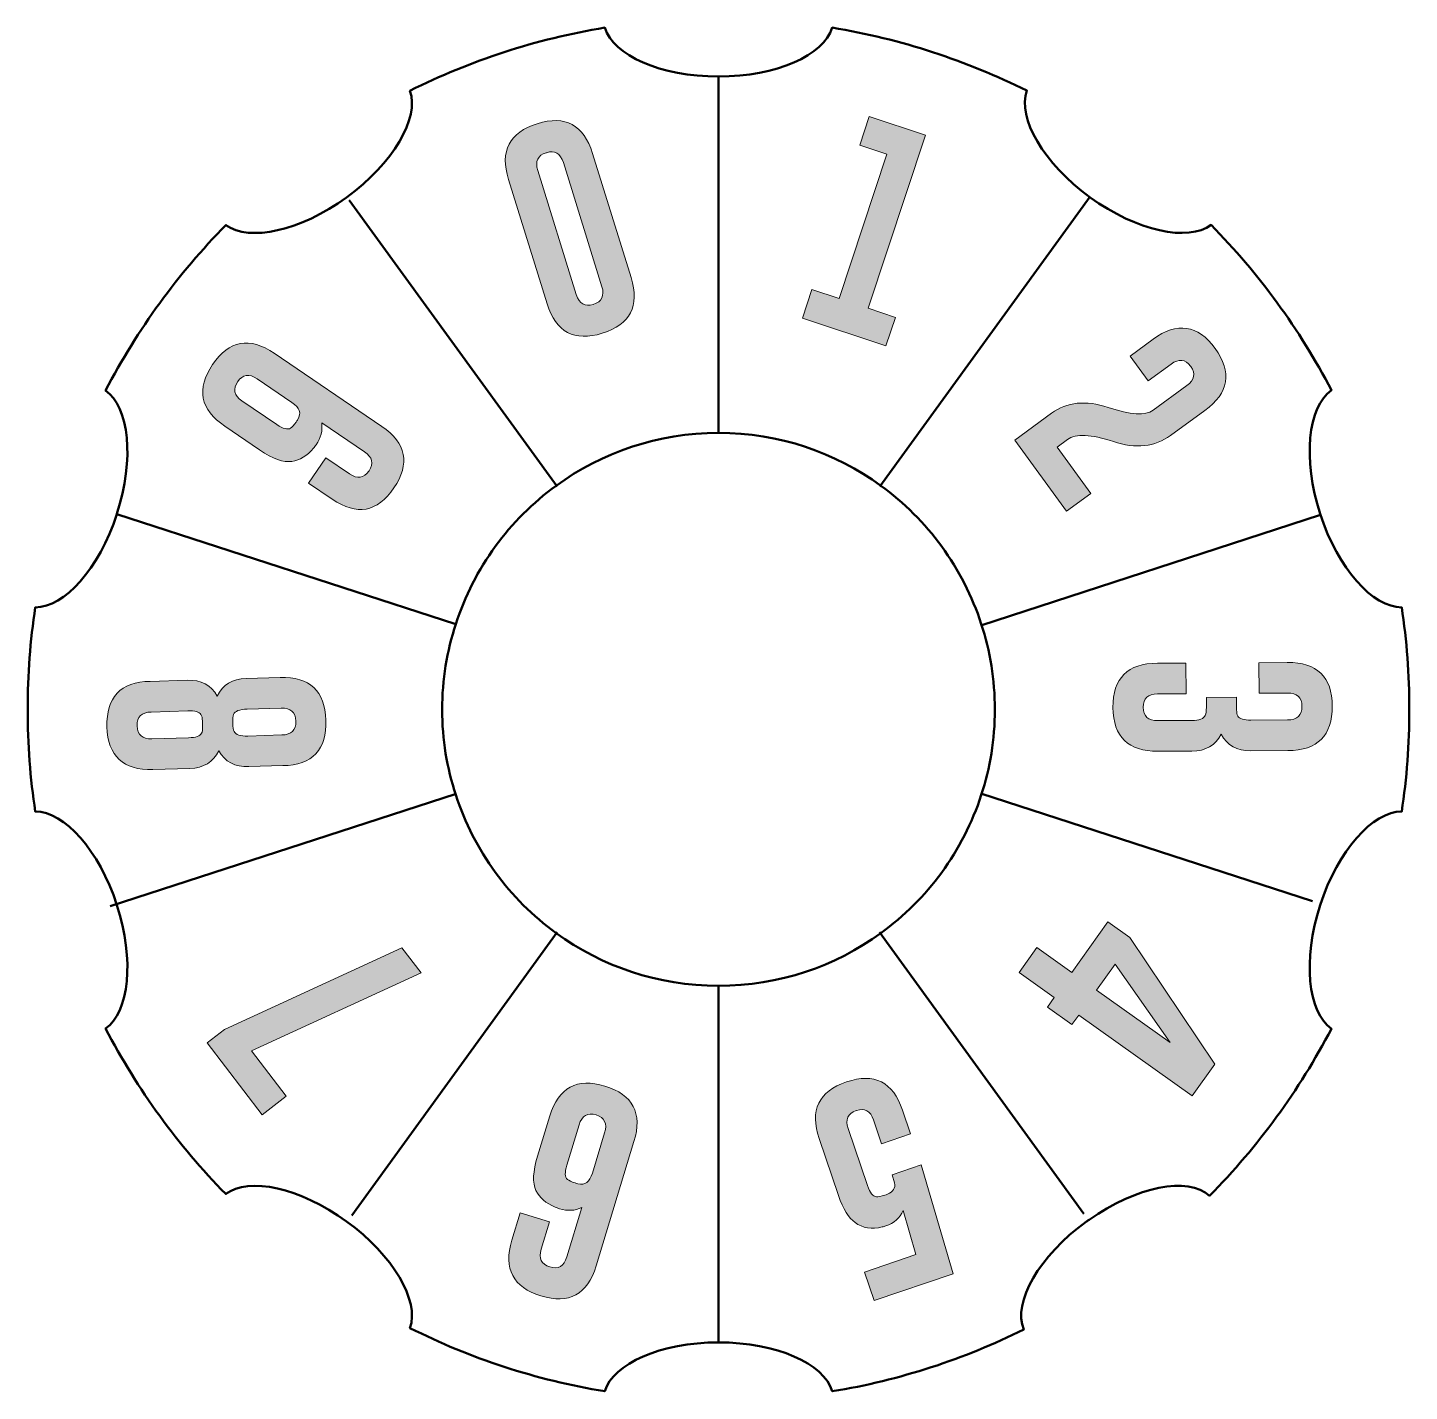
# Model space of a CAD drawing. Header units: inches. Extents: x 4 to 104, y -103 to -4.
import ezdxf

# ---------------------------------------------------------------- set-up
doc = ezdxf.new("R2010")
doc.units = ezdxf.units.IN
doc.header["$MEASUREMENT"] = 0
doc.layers.add('Layer 1', color=7, linetype='Continuous')

# ---------------------------------------------------------------- blocks, each defined once
blk = doc.blocks.new('block 3')
at = {"layer": 'Layer 1', "true_color": 0x231f20}
h = blk.add_hatch(color=250, dxfattribs=at)
h.dxf.hatch_style = 2
edge = h.paths.add_edge_path()
edge.add_spline(control_points=[(47.21, -22.25), (47.84, -24.31), (47.15, -25.65), (45.12, -26.28), (43.09, -26.91), (41.76, -26.2), (41.12, -24.14), (41.12, -24.14), (38.33, -15.16), (38.33, -15.16), (37.69, -13.1), (38.39, -11.75), (40.41, -11.12), (42.44, -10.49), (43.78, -11.21), (44.42, -13.27), (44.42, -13.27), (47.21, -22.25), (47.21, -22.25)], knot_values=[0, 0, 0, 0, 1, 1, 1, 2, 2, 2, 3, 3, 3, 4, 4, 4, 5, 5, 5, 6, 6, 6, 6], degree=3, periodic=1)
edge = h.paths.add_edge_path()
edge.add_spline(control_points=[(42.3, -13.93), (42.09, -13.26), (41.68, -13.02), (41.07, -13.22), (41.07, -13.22), (41.06, -13.22), (41.06, -13.22), (40.45, -13.41), (40.24, -13.84), (40.45, -14.5), (40.45, -14.5), (43.24, -23.48), (43.24, -23.48), (43.45, -24.15), (43.86, -24.38), (44.47, -24.19), (45.09, -24), (45.29, -23.57), (45.09, -22.91), (45.09, -22.91), (42.3, -13.93), (42.3, -13.93)], knot_values=[0, 0, 0, 0, 1, 1, 1, 2, 2, 2, 3, 3, 3, 4, 4, 4, 5, 5, 5, 6, 6, 6, 7, 7, 7, 7], degree=3, periodic=1)
h = blk.add_hatch(color=250, dxfattribs=at)
h.dxf.hatch_style = 2
h.paths.add_polyline_path([(68.52, -11.95), (64.37, -24.47), (66.34, -25.13), (65.65, -27.2), (59.6, -25.19), (60.29, -23.12), (62.26, -23.77), (65.72, -13.33), (63.75, -12.67), (64.44, -10.6)])
h = blk.add_hatch(color=250, dxfattribs=at)
h.dxf.hatch_style = 2
edge = h.paths.add_edge_path()
edge.add_spline(control_points=[(77.63, -32.07), (78.75, -31.25), (80.12, -31.11), (81.73, -31.64), (83.34, -32.18), (84.43, -32.25), (84.99, -31.85), (84.99, -31.85), (87.43, -30.07), (87.43, -30.07), (87.99, -29.66), (88.08, -29.2), (87.71, -28.69), (87.71, -28.69), (87.7, -28.67), (87.7, -28.67), (87.32, -28.15), (86.85, -28.1), (86.29, -28.51), (86.29, -28.51), (84.62, -29.72), (84.62, -29.72), (84.62, -29.72), (83.32, -27.93), (83.32, -27.93), (83.32, -27.93), (84.98, -26.71), (84.98, -26.71), (86.73, -25.44), (88.22, -25.67), (89.47, -27.38), (90.72, -29.1), (90.48, -30.6), (88.73, -31.87), (88.73, -31.87), (86.25, -33.67), (86.25, -33.67), (85.11, -34.51), (83.73, -34.65), (82.11, -34.12), (80.5, -33.58), (79.39, -33.53), (78.79, -33.97), (78.79, -33.97), (78.04, -34.52), (78.04, -34.52), (78.04, -34.52), (80.48, -37.87), (80.48, -37.87), (80.48, -37.87), (78.72, -39.16), (78.72, -39.16), (78.72, -39.16), (74.97, -34.01), (74.97, -34.01), (74.97, -34.01), (77.63, -32.07), (77.63, -32.07)], knot_values=[0, 0, 0, 0, 1, 1, 1, 2, 2, 2, 3, 3, 3, 4, 4, 4, 5, 5, 5, 6, 6, 6, 7, 7, 7, 8, 8, 8, 9, 9, 9, 10, 10, 10, 11, 11, 11, 12, 12, 12, 13, 13, 13, 14, 14, 14, 15, 15, 15, 16, 16, 16, 17, 17, 17, 18, 18, 18, 19, 19, 19, 19], degree=3, periodic=1)
h = blk.add_hatch(color=250, dxfattribs=at)
h.dxf.hatch_style = 2
edge = h.paths.add_edge_path()
edge.add_spline(control_points=[(24.81, -32.75), (24.89, -33.31), (24.75, -33.84), (24.41, -34.35), (24.35, -34.43), (24.29, -34.51), (24.22, -34.6), (23.76, -35.15), (23.23, -35.46), (22.65, -35.55), (22.05, -35.64), (21.27, -35.37), (20.32, -34.72), (20.32, -34.72), (17.8, -33), (17.8, -33), (16.02, -31.79), (15.72, -30.31), (16.91, -28.54), (18.11, -26.79), (19.59, -26.52), (21.38, -27.73), (21.38, -27.73), (29.16, -33.02), (29.16, -33.02), (30.94, -34.23), (31.23, -35.72), (30.03, -37.47), (28.84, -39.23), (27.36, -39.5), (25.58, -38.29), (25.58, -38.29), (23.86, -37.13), (23.86, -37.13), (23.86, -37.13), (25.11, -35.29), (25.11, -35.29), (25.11, -35.29), (26.82, -36.46), (26.82, -36.46), (27.39, -36.84), (27.86, -36.77), (28.23, -36.25), (28.23, -36.25), (28.24, -36.23), (28.24, -36.23), (28.59, -35.7), (28.48, -35.25), (27.91, -34.86), (27.91, -34.86), (24.81, -32.75), (24.81, -32.75)], knot_values=[0, 0, 0, 0, 1, 1, 1, 2, 2, 2, 3, 3, 3, 4, 4, 4, 5, 5, 5, 6, 6, 6, 7, 7, 7, 8, 8, 8, 9, 9, 9, 10, 10, 10, 11, 11, 11, 12, 12, 12, 13, 13, 13, 14, 14, 14, 15, 15, 15, 16, 16, 16, 17, 17, 17, 17], degree=3, periodic=1)
edge = h.paths.add_edge_path()
edge.add_spline(control_points=[(21.57, -32.89), (22.02, -33.19), (22.35, -33.28), (22.56, -33.14), (22.67, -33.07), (22.81, -32.93), (22.96, -32.7), (23, -32.64), (23.04, -32.58), (23.08, -32.52), (23.36, -32.07), (23.22, -31.67), (22.66, -31.29), (22.66, -31.29), (20.13, -29.57), (20.13, -29.57), (19.56, -29.18), (19.09, -29.25), (18.73, -29.78), (18.36, -30.31), (18.47, -30.78), (19.04, -31.17), (19.04, -31.17), (21.57, -32.89), (21.57, -32.89)], knot_values=[0, 0, 0, 0, 1, 1, 1, 2, 2, 2, 3, 3, 3, 4, 4, 4, 5, 5, 5, 6, 6, 6, 7, 7, 7, 8, 8, 8, 8], degree=3, periodic=1)
h = blk.add_hatch(color=250, dxfattribs=at)
h.dxf.hatch_style = 2
edge = h.paths.add_edge_path()
edge.add_spline(control_points=[(94.72, -54.25), (95.41, -54.25), (95.76, -53.92), (95.76, -53.28), (95.76, -53.28), (95.76, -53.26), (95.76, -53.26), (95.76, -52.62), (95.41, -52.31), (94.71, -52.31), (94.71, -52.31), (92.65, -52.32), (92.65, -52.32), (92.65, -52.32), (92.64, -50.11), (92.64, -50.11), (92.64, -50.11), (94.7, -50.1), (94.7, -50.1), (96.85, -50.08), (97.94, -51.14), (97.95, -53.26), (97.96, -55.39), (96.89, -56.46), (94.74, -56.47), (94.74, -56.47), (92.06, -56.48), (92.06, -56.48), (91.06, -56.49), (90.34, -56.09), (89.92, -55.28), (89.5, -56.09), (88.79, -56.5), (87.78, -56.51), (87.78, -56.51), (85.33, -56.52), (85.33, -56.52), (83.18, -56.53), (82.1, -55.48), (82.08, -53.35), (82.07, -51.23), (83.14, -50.16), (85.3, -50.15), (85.3, -50.15), (87.36, -50.14), (87.36, -50.14), (87.36, -50.14), (87.37, -52.36), (87.37, -52.36), (87.37, -52.36), (85.31, -52.37), (85.31, -52.37), (84.61, -52.37), (84.27, -52.69), (84.27, -53.33), (84.27, -53.33), (84.27, -53.34), (84.27, -53.34), (84.28, -53.99), (84.63, -54.31), (85.32, -54.3), (85.32, -54.3), (87.77, -54.29), (87.77, -54.29), (88.33, -54.29), (88.66, -54.17), (88.76, -53.93), (88.82, -53.8), (88.84, -53.61), (88.84, -53.35), (88.84, -53.35), (88.84, -52.62), (88.84, -52.62), (88.84, -52.62), (91.02, -52.61), (91.02, -52.61), (91.02, -52.61), (91.03, -53.51), (91.03, -53.51), (91.03, -53.72), (91.06, -53.88), (91.12, -53.98), (91.24, -54.17), (91.55, -54.27), (92.07, -54.26), (92.07, -54.26), (94.72, -54.25), (94.72, -54.25)], knot_values=[0, 0, 0, 0, 1, 1, 1, 2, 2, 2, 3, 3, 3, 4, 4, 4, 5, 5, 5, 6, 6, 6, 7, 7, 7, 8, 8, 8, 9, 9, 9, 10, 10, 10, 11, 11, 11, 12, 12, 12, 13, 13, 13, 14, 14, 14, 15, 15, 15, 16, 16, 16, 17, 17, 17, 18, 18, 18, 19, 19, 19, 20, 20, 20, 21, 21, 21, 22, 22, 22, 23, 23, 23, 24, 24, 24, 25, 25, 25, 26, 26, 26, 27, 27, 27, 28, 28, 28, 29, 29, 29, 29], degree=3, periodic=1)
h = blk.add_hatch(color=250, dxfattribs=at)
h.dxf.hatch_style = 2
edge = h.paths.add_edge_path()
edge.add_spline(control_points=[(9.27, -54.74), (9.2, -52.62), (10.25, -51.52), (12.4, -51.46), (12.4, -51.46), (15.07, -51.38), (15.07, -51.38), (16.08, -51.35), (16.81, -51.73), (17.25, -52.53), (17.64, -51.71), (18.34, -51.28), (19.35, -51.26), (19.35, -51.26), (21.8, -51.18), (21.8, -51.18), (23.95, -51.12), (25.06, -52.15), (25.12, -54.28), (25.19, -56.4), (24.14, -57.5), (21.99, -57.56), (21.99, -57.56), (19.54, -57.63), (19.54, -57.63), (18.53, -57.66), (17.8, -57.28), (17.36, -56.48), (16.97, -57.3), (16.27, -57.73), (15.26, -57.76), (15.26, -57.76), (12.59, -57.84), (12.59, -57.84), (10.44, -57.9), (9.33, -56.87), (9.27, -54.74)], knot_values=[0, 0, 0, 0, 1, 1, 1, 2, 2, 2, 3, 3, 3, 4, 4, 4, 5, 5, 5, 6, 6, 6, 7, 7, 7, 8, 8, 8, 9, 9, 9, 10, 10, 10, 11, 11, 11, 12, 12, 12, 12], degree=3, periodic=1)
edge = h.paths.add_edge_path()
edge.add_spline(control_points=[(16.18, -54.33), (16.17, -54.12), (16.14, -53.96), (16.07, -53.86), (15.95, -53.67), (15.64, -53.58), (15.12, -53.6), (15.12, -53.6), (12.47, -53.68), (12.47, -53.68), (11.78, -53.7), (11.44, -54.03), (11.45, -54.67), (11.45, -54.67), (11.45, -54.69), (11.45, -54.69), (11.48, -55.33), (11.83, -55.64), (12.52, -55.62), (12.52, -55.62), (15.18, -55.54), (15.18, -55.54), (15.7, -55.53), (16.01, -55.42), (16.11, -55.22), (16.17, -55.12), (16.2, -54.96), (16.19, -54.75), (16.19, -54.75), (16.18, -54.33), (16.18, -54.33)], knot_values=[0, 0, 0, 0, 1, 1, 1, 2, 2, 2, 3, 3, 3, 4, 4, 4, 5, 5, 5, 6, 6, 6, 7, 7, 7, 8, 8, 8, 9, 9, 9, 10, 10, 10, 10], degree=3, periodic=1)
edge = h.paths.add_edge_path()
edge.add_spline(control_points=[(22.94, -54.33), (22.91, -53.69), (22.56, -53.38), (21.87, -53.4), (21.87, -53.4), (19.42, -53.47), (19.42, -53.47), (18.86, -53.49), (18.53, -53.62), (18.43, -53.85), (18.38, -53.98), (18.36, -54.17), (18.37, -54.44), (18.37, -54.44), (18.37, -54.51), (18.37, -54.51), (18.38, -54.78), (18.41, -54.97), (18.47, -55.09), (18.58, -55.32), (18.91, -55.43), (19.47, -55.42), (19.47, -55.42), (21.92, -55.34), (21.92, -55.34), (22.61, -55.32), (22.95, -54.99), (22.94, -54.35), (22.94, -54.35), (22.94, -54.33), (22.94, -54.33)], knot_values=[0, 0, 0, 0, 1, 1, 1, 2, 2, 2, 3, 3, 3, 4, 4, 4, 5, 5, 5, 6, 6, 6, 7, 7, 7, 8, 8, 8, 9, 9, 9, 10, 10, 10, 10], degree=3, periodic=1)
h = blk.add_hatch(color=250, dxfattribs=at)
h.dxf.hatch_style = 2
h.paths.add_polyline_path([(87.82, -81.45), (79.6, -75.6), (79.11, -76.29), (77.33, -75.02), (77.82, -74.33), (75.3, -72.52), (76.58, -70.72), (79.11, -72.52), (81.72, -68.86), (83.31, -69.99), (89.46, -79.15)])
h.paths.add_polyline_path([(82.23, -71.91), (80.89, -73.79), (86.21, -77.59)])
h = blk.add_hatch(color=250, dxfattribs=at)
h.dxf.hatch_style = 2
h.paths.add_polyline_path([(22.24, -81.48), (20.5, -82.81), (16.52, -77.6), (17.77, -76.64), (30.62, -70.73), (32, -72.54), (19.72, -78.19)])
h = blk.add_hatch(color=250, dxfattribs=at)
h.dxf.hatch_style = 2
edge = h.paths.add_edge_path()
edge.add_spline(control_points=[(64.32, -87.94), (64.5, -88.46), (64.71, -88.73), (64.96, -88.75), (65.09, -88.76), (65.29, -88.72), (65.56, -88.63), (65.62, -88.61), (65.69, -88.59), (65.75, -88.56), (66.17, -88.39), (66.35, -88.12), (66.27, -87.75), (66.27, -87.75), (66.09, -87.15), (66.09, -87.15), (66.09, -87.15), (68.19, -86.44), (68.19, -86.44), (68.19, -86.44), (70.52, -94.31), (70.52, -94.31), (70.52, -94.31), (64.8, -96.26), (64.8, -96.26), (64.8, -96.26), (64.1, -94.19), (64.1, -94.19), (64.1, -94.19), (67.8, -92.93), (67.8, -92.93), (67.8, -92.93), (66.89, -89.75), (66.89, -89.75), (66.67, -90.28), (66.25, -90.65), (65.64, -90.86), (65.56, -90.88), (65.47, -90.91), (65.38, -90.93), (64.62, -91.11), (63.97, -91.01), (63.41, -90.61), (62.95, -90.29), (62.55, -89.64), (62.22, -88.66), (62.22, -88.66), (60.82, -84.53), (60.82, -84.53), (60.12, -82.49), (60.78, -81.13), (62.8, -80.44), (64.81, -79.76), (66.16, -80.44), (66.85, -82.48), (66.85, -82.48), (67.43, -84.2), (67.43, -84.2), (67.43, -84.2), (65.33, -84.91), (65.33, -84.91), (65.33, -84.91), (64.75, -83.19), (64.75, -83.19), (64.53, -82.53), (64.11, -82.3), (63.51, -82.51), (63.51, -82.51), (63.49, -82.51), (63.49, -82.51), (62.89, -82.73), (62.69, -83.16), (62.92, -83.81), (62.92, -83.81), (64.32, -87.94), (64.32, -87.94)], knot_values=[0, 0, 0, 0, 1, 1, 1, 2, 2, 2, 3, 3, 3, 4, 4, 4, 5, 5, 5, 6, 6, 6, 7, 7, 7, 8, 8, 8, 9, 9, 9, 10, 10, 10, 11, 11, 11, 12, 12, 12, 13, 13, 13, 14, 14, 14, 15, 15, 15, 16, 16, 16, 17, 17, 17, 18, 18, 18, 19, 19, 19, 20, 20, 20, 21, 21, 21, 22, 22, 22, 23, 23, 23, 24, 24, 24, 25, 25, 25, 25], degree=3, periodic=1)
h = blk.add_hatch(color=250, dxfattribs=at)
h.dxf.hatch_style = 2
edge = h.paths.add_edge_path()
edge.add_spline(control_points=[(43.64, -89.53), (43.14, -89.76), (42.6, -89.79), (42.02, -89.61), (41.91, -89.58), (41.8, -89.54), (41.7, -89.5), (41.04, -89.22), (40.58, -88.82), (40.32, -88.29), (40.06, -87.74), (40.09, -86.92), (40.43, -85.82), (40.43, -85.82), (41.32, -82.9), (41.32, -82.9), (41.95, -80.84), (43.28, -80.12), (45.31, -80.74), (47.34, -81.36), (48.04, -82.7), (47.41, -84.75), (47.41, -84.75), (44.67, -93.75), (44.67, -93.75), (44.04, -95.82), (42.71, -96.54), (40.68, -95.92), (38.65, -95.3), (37.95, -93.96), (38.58, -91.89), (38.58, -91.89), (39.18, -89.92), (39.18, -89.92), (39.18, -89.92), (41.3, -90.57), (41.3, -90.57), (41.3, -90.57), (40.7, -92.54), (40.7, -92.54), (40.5, -93.2), (40.7, -93.63), (41.32, -93.82), (41.32, -93.82), (41.33, -93.82), (41.33, -93.82), (41.94, -94.01), (42.35, -93.77), (42.55, -93.1), (42.55, -93.1), (43.64, -89.53), (43.64, -89.53)], knot_values=[0, 0, 0, 0, 1, 1, 1, 2, 2, 2, 3, 3, 3, 4, 4, 4, 5, 5, 5, 6, 6, 6, 7, 7, 7, 8, 8, 8, 9, 9, 9, 10, 10, 10, 11, 11, 11, 12, 12, 12, 13, 13, 13, 14, 14, 14, 15, 15, 15, 16, 16, 16, 17, 17, 17, 17], degree=3, periodic=1)
edge = h.paths.add_edge_path()
edge.add_spline(control_points=[(42.55, -86.47), (42.39, -86.99), (42.41, -87.33), (42.6, -87.49), (42.7, -87.58), (42.88, -87.67), (43.15, -87.75), (43.22, -87.77), (43.28, -87.79), (43.35, -87.8), (43.86, -87.93), (44.2, -87.68), (44.4, -87.03), (44.4, -87.03), (45.29, -84.11), (45.29, -84.11), (45.49, -83.44), (45.29, -83.02), (44.67, -82.83), (44.05, -82.64), (43.64, -82.88), (43.44, -83.54), (43.44, -83.54), (42.55, -86.47), (42.55, -86.47)], knot_values=[0, 0, 0, 0, 1, 1, 1, 2, 2, 2, 3, 3, 3, 4, 4, 4, 5, 5, 5, 6, 6, 6, 7, 7, 7, 8, 8, 8, 8], degree=3, periodic=1)
at = {"layer": 'Layer 1', "lineweight": 0}
for points in [[(68.52, -11.95), (64.37, -24.47), (66.34, -25.13), (65.65, -27.2), (59.6, -25.19), (60.29, -23.12), (62.26, -23.77), (65.72, -13.33), (63.75, -12.67), (64.44, -10.6), (68.52, -11.95)], [(87.82, -81.45), (79.6, -75.6), (79.11, -76.29), (77.33, -75.02), (77.82, -74.33), (75.3, -72.52), (76.58, -70.72), (79.11, -72.52), (81.72, -68.86), (83.31, -69.99), (89.46, -79.15), (87.82, -81.45)], [(22.24, -81.48), (20.5, -82.81), (16.52, -77.6), (17.77, -76.64), (30.62, -70.73), (32, -72.54), (19.72, -78.19), (22.24, -81.48)], [(82.23, -71.91), (80.89, -73.79), (86.21, -77.59), (82.23, -71.91)]]:
    blk.add_lwpolyline(points, dxfattribs=at)
for points, knots in [([(47.21, -22.25), (47.84, -24.31), (47.15, -25.65), (45.12, -26.28), (43.09, -26.91), (41.76, -26.2), (41.12, -24.14), (41.12, -24.14), (38.33, -15.16), (38.33, -15.16), (37.69, -13.1), (38.39, -11.75), (40.41, -11.12), (42.44, -10.49), (43.78, -11.21), (44.42, -13.27), (44.42, -13.27), (47.21, -22.25), (47.21, -22.25)], [0, 0, 0, 0, 1, 1, 1, 2, 2, 2, 3, 3, 3, 4, 4, 4, 5, 5, 5, 6, 6, 6, 6]), ([(42.3, -13.93), (42.09, -13.26), (41.68, -13.02), (41.07, -13.22), (41.07, -13.22), (41.06, -13.22), (41.06, -13.22), (40.45, -13.41), (40.24, -13.84), (40.45, -14.5), (40.45, -14.5), (43.24, -23.48), (43.24, -23.48), (43.45, -24.15), (43.86, -24.38), (44.47, -24.19), (45.09, -24), (45.29, -23.57), (45.09, -22.91), (45.09, -22.91), (42.3, -13.93), (42.3, -13.93)], [0, 0, 0, 0, 1, 1, 1, 2, 2, 2, 3, 3, 3, 4, 4, 4, 5, 5, 5, 6, 6, 6, 7, 7, 7, 7]), ([(77.63, -32.07), (78.75, -31.25), (80.12, -31.11), (81.73, -31.64), (83.34, -32.18), (84.43, -32.25), (84.99, -31.85), (84.99, -31.85), (87.43, -30.07), (87.43, -30.07), (87.99, -29.66), (88.08, -29.2), (87.71, -28.69), (87.71, -28.69), (87.7, -28.67), (87.7, -28.67), (87.32, -28.15), (86.85, -28.1), (86.29, -28.51), (86.29, -28.51), (84.62, -29.72), (84.62, -29.72), (84.62, -29.72), (83.32, -27.93), (83.32, -27.93), (83.32, -27.93), (84.98, -26.71), (84.98, -26.71), (86.73, -25.44), (88.22, -25.67), (89.47, -27.38), (90.72, -29.1), (90.48, -30.6), (88.73, -31.87), (88.73, -31.87), (86.25, -33.67), (86.25, -33.67), (85.11, -34.51), (83.73, -34.65), (82.11, -34.12), (80.5, -33.58), (79.39, -33.53), (78.79, -33.97), (78.79, -33.97), (78.04, -34.52), (78.04, -34.52), (78.04, -34.52), (80.48, -37.87), (80.48, -37.87), (80.48, -37.87), (78.72, -39.16), (78.72, -39.16), (78.72, -39.16), (74.97, -34.01), (74.97, -34.01), (74.97, -34.01), (77.63, -32.07), (77.63, -32.07)], [0, 0, 0, 0, 1, 1, 1, 2, 2, 2, 3, 3, 3, 4, 4, 4, 5, 5, 5, 6, 6, 6, 7, 7, 7, 8, 8, 8, 9, 9, 9, 10, 10, 10, 11, 11, 11, 12, 12, 12, 13, 13, 13, 14, 14, 14, 15, 15, 15, 16, 16, 16, 17, 17, 17, 18, 18, 18, 19, 19, 19, 19]), ([(24.81, -32.75), (24.89, -33.31), (24.75, -33.84), (24.41, -34.35), (24.35, -34.43), (24.29, -34.51), (24.22, -34.6), (23.76, -35.15), (23.23, -35.46), (22.65, -35.55), (22.05, -35.64), (21.27, -35.37), (20.32, -34.72), (20.32, -34.72), (17.8, -33), (17.8, -33), (16.02, -31.79), (15.72, -30.31), (16.91, -28.54), (18.11, -26.79), (19.59, -26.52), (21.38, -27.73), (21.38, -27.73), (29.16, -33.02), (29.16, -33.02), (30.94, -34.23), (31.23, -35.72), (30.03, -37.47), (28.84, -39.23), (27.36, -39.5), (25.58, -38.29), (25.58, -38.29), (23.86, -37.13), (23.86, -37.13), (23.86, -37.13), (25.11, -35.29), (25.11, -35.29), (25.11, -35.29), (26.82, -36.46), (26.82, -36.46), (27.39, -36.84), (27.86, -36.77), (28.23, -36.25), (28.23, -36.25), (28.24, -36.23), (28.24, -36.23), (28.59, -35.7), (28.48, -35.25), (27.91, -34.86), (27.91, -34.86), (24.81, -32.75), (24.81, -32.75)], [0, 0, 0, 0, 1, 1, 1, 2, 2, 2, 3, 3, 3, 4, 4, 4, 5, 5, 5, 6, 6, 6, 7, 7, 7, 8, 8, 8, 9, 9, 9, 10, 10, 10, 11, 11, 11, 12, 12, 12, 13, 13, 13, 14, 14, 14, 15, 15, 15, 16, 16, 16, 17, 17, 17, 17]), ([(21.57, -32.89), (22.02, -33.19), (22.35, -33.28), (22.56, -33.14), (22.67, -33.07), (22.81, -32.93), (22.96, -32.7), (23, -32.64), (23.04, -32.58), (23.08, -32.52), (23.36, -32.07), (23.22, -31.67), (22.66, -31.29), (22.66, -31.29), (20.13, -29.57), (20.13, -29.57), (19.56, -29.18), (19.09, -29.25), (18.73, -29.78), (18.36, -30.31), (18.47, -30.78), (19.04, -31.17), (19.04, -31.17), (21.57, -32.89), (21.57, -32.89)], [0, 0, 0, 0, 1, 1, 1, 2, 2, 2, 3, 3, 3, 4, 4, 4, 5, 5, 5, 6, 6, 6, 7, 7, 7, 8, 8, 8, 8]), ([(94.72, -54.25), (95.41, -54.25), (95.76, -53.92), (95.76, -53.28), (95.76, -53.28), (95.76, -53.26), (95.76, -53.26), (95.76, -52.62), (95.41, -52.31), (94.71, -52.31), (94.71, -52.31), (92.65, -52.32), (92.65, -52.32), (92.65, -52.32), (92.64, -50.11), (92.64, -50.11), (92.64, -50.11), (94.7, -50.1), (94.7, -50.1), (96.85, -50.08), (97.94, -51.14), (97.95, -53.26), (97.96, -55.39), (96.89, -56.46), (94.74, -56.47), (94.74, -56.47), (92.06, -56.48), (92.06, -56.48), (91.06, -56.49), (90.34, -56.09), (89.92, -55.28), (89.5, -56.09), (88.79, -56.5), (87.78, -56.51), (87.78, -56.51), (85.33, -56.52), (85.33, -56.52), (83.18, -56.53), (82.1, -55.48), (82.08, -53.35), (82.07, -51.23), (83.14, -50.16), (85.3, -50.15), (85.3, -50.15), (87.36, -50.14), (87.36, -50.14), (87.36, -50.14), (87.37, -52.36), (87.37, -52.36), (87.37, -52.36), (85.31, -52.37), (85.31, -52.37), (84.61, -52.37), (84.27, -52.69), (84.27, -53.33), (84.27, -53.33), (84.27, -53.34), (84.27, -53.34), (84.28, -53.99), (84.63, -54.31), (85.32, -54.3), (85.32, -54.3), (87.77, -54.29), (87.77, -54.29), (88.33, -54.29), (88.66, -54.17), (88.76, -53.93), (88.82, -53.8), (88.84, -53.61), (88.84, -53.35), (88.84, -53.35), (88.84, -52.62), (88.84, -52.62), (88.84, -52.62), (91.02, -52.61), (91.02, -52.61), (91.02, -52.61), (91.03, -53.51), (91.03, -53.51), (91.03, -53.72), (91.06, -53.88), (91.12, -53.98), (91.24, -54.17), (91.55, -54.27), (92.07, -54.26), (92.07, -54.26), (94.72, -54.25), (94.72, -54.25)], [0, 0, 0, 0, 1, 1, 1, 2, 2, 2, 3, 3, 3, 4, 4, 4, 5, 5, 5, 6, 6, 6, 7, 7, 7, 8, 8, 8, 9, 9, 9, 10, 10, 10, 11, 11, 11, 12, 12, 12, 13, 13, 13, 14, 14, 14, 15, 15, 15, 16, 16, 16, 17, 17, 17, 18, 18, 18, 19, 19, 19, 20, 20, 20, 21, 21, 21, 22, 22, 22, 23, 23, 23, 24, 24, 24, 25, 25, 25, 26, 26, 26, 27, 27, 27, 28, 28, 28, 29, 29, 29, 29]), ([(9.27, -54.74), (9.2, -52.62), (10.25, -51.52), (12.4, -51.46), (12.4, -51.46), (15.07, -51.38), (15.07, -51.38), (16.08, -51.35), (16.81, -51.73), (17.25, -52.53), (17.64, -51.71), (18.34, -51.28), (19.35, -51.26), (19.35, -51.26), (21.8, -51.18), (21.8, -51.18), (23.95, -51.12), (25.06, -52.15), (25.12, -54.28), (25.19, -56.4), (24.14, -57.5), (21.99, -57.56), (21.99, -57.56), (19.54, -57.63), (19.54, -57.63), (18.53, -57.66), (17.8, -57.28), (17.36, -56.48), (16.97, -57.3), (16.27, -57.73), (15.26, -57.76), (15.26, -57.76), (12.59, -57.84), (12.59, -57.84), (10.44, -57.9), (9.33, -56.87), (9.27, -54.74)], [0, 0, 0, 0, 1, 1, 1, 2, 2, 2, 3, 3, 3, 4, 4, 4, 5, 5, 5, 6, 6, 6, 7, 7, 7, 8, 8, 8, 9, 9, 9, 10, 10, 10, 11, 11, 11, 12, 12, 12, 12]), ([(16.18, -54.33), (16.17, -54.12), (16.14, -53.96), (16.07, -53.86), (15.95, -53.67), (15.64, -53.58), (15.12, -53.6), (15.12, -53.6), (12.47, -53.68), (12.47, -53.68), (11.78, -53.7), (11.44, -54.03), (11.45, -54.67), (11.45, -54.67), (11.45, -54.69), (11.45, -54.69), (11.48, -55.33), (11.83, -55.64), (12.52, -55.62), (12.52, -55.62), (15.18, -55.54), (15.18, -55.54), (15.7, -55.53), (16.01, -55.42), (16.11, -55.22), (16.17, -55.12), (16.2, -54.96), (16.19, -54.75), (16.19, -54.75), (16.18, -54.33), (16.18, -54.33)], [0, 0, 0, 0, 1, 1, 1, 2, 2, 2, 3, 3, 3, 4, 4, 4, 5, 5, 5, 6, 6, 6, 7, 7, 7, 8, 8, 8, 9, 9, 9, 10, 10, 10, 10]), ([(22.94, -54.33), (22.91, -53.69), (22.56, -53.38), (21.87, -53.4), (21.87, -53.4), (19.42, -53.47), (19.42, -53.47), (18.86, -53.49), (18.53, -53.62), (18.43, -53.85), (18.38, -53.98), (18.36, -54.17), (18.37, -54.44), (18.37, -54.44), (18.37, -54.51), (18.37, -54.51), (18.38, -54.78), (18.41, -54.97), (18.47, -55.09), (18.58, -55.32), (18.91, -55.43), (19.47, -55.42), (19.47, -55.42), (21.92, -55.34), (21.92, -55.34), (22.61, -55.32), (22.95, -54.99), (22.94, -54.35), (22.94, -54.35), (22.94, -54.33), (22.94, -54.33)], [0, 0, 0, 0, 1, 1, 1, 2, 2, 2, 3, 3, 3, 4, 4, 4, 5, 5, 5, 6, 6, 6, 7, 7, 7, 8, 8, 8, 9, 9, 9, 10, 10, 10, 10]), ([(64.32, -87.94), (64.5, -88.46), (64.71, -88.73), (64.96, -88.75), (65.09, -88.76), (65.29, -88.72), (65.56, -88.63), (65.62, -88.61), (65.69, -88.59), (65.75, -88.56), (66.17, -88.39), (66.35, -88.12), (66.27, -87.75), (66.27, -87.75), (66.09, -87.15), (66.09, -87.15), (66.09, -87.15), (68.19, -86.44), (68.19, -86.44), (68.19, -86.44), (70.52, -94.31), (70.52, -94.31), (70.52, -94.31), (64.8, -96.26), (64.8, -96.26), (64.8, -96.26), (64.1, -94.19), (64.1, -94.19), (64.1, -94.19), (67.8, -92.93), (67.8, -92.93), (67.8, -92.93), (66.89, -89.75), (66.89, -89.75), (66.67, -90.28), (66.25, -90.65), (65.64, -90.86), (65.56, -90.88), (65.47, -90.91), (65.38, -90.93), (64.62, -91.11), (63.97, -91.01), (63.41, -90.61), (62.95, -90.29), (62.55, -89.64), (62.22, -88.66), (62.22, -88.66), (60.82, -84.53), (60.82, -84.53), (60.12, -82.49), (60.78, -81.13), (62.8, -80.44), (64.81, -79.76), (66.16, -80.44), (66.85, -82.48), (66.85, -82.48), (67.43, -84.2), (67.43, -84.2), (67.43, -84.2), (65.33, -84.91), (65.33, -84.91), (65.33, -84.91), (64.75, -83.19), (64.75, -83.19), (64.53, -82.53), (64.11, -82.3), (63.51, -82.51), (63.51, -82.51), (63.49, -82.51), (63.49, -82.51), (62.89, -82.73), (62.69, -83.16), (62.92, -83.81), (62.92, -83.81), (64.32, -87.94), (64.32, -87.94)], [0, 0, 0, 0, 1, 1, 1, 2, 2, 2, 3, 3, 3, 4, 4, 4, 5, 5, 5, 6, 6, 6, 7, 7, 7, 8, 8, 8, 9, 9, 9, 10, 10, 10, 11, 11, 11, 12, 12, 12, 13, 13, 13, 14, 14, 14, 15, 15, 15, 16, 16, 16, 17, 17, 17, 18, 18, 18, 19, 19, 19, 20, 20, 20, 21, 21, 21, 22, 22, 22, 23, 23, 23, 24, 24, 24, 25, 25, 25, 25]), ([(43.64, -89.53), (43.14, -89.76), (42.6, -89.79), (42.02, -89.61), (41.91, -89.58), (41.8, -89.54), (41.7, -89.5), (41.04, -89.22), (40.58, -88.82), (40.32, -88.29), (40.06, -87.74), (40.09, -86.92), (40.43, -85.82), (40.43, -85.82), (41.32, -82.9), (41.32, -82.9), (41.95, -80.84), (43.28, -80.12), (45.31, -80.74), (47.34, -81.36), (48.04, -82.7), (47.41, -84.75), (47.41, -84.75), (44.67, -93.75), (44.67, -93.75), (44.04, -95.82), (42.71, -96.54), (40.68, -95.92), (38.65, -95.3), (37.95, -93.96), (38.58, -91.89), (38.58, -91.89), (39.18, -89.92), (39.18, -89.92), (39.18, -89.92), (41.3, -90.57), (41.3, -90.57), (41.3, -90.57), (40.7, -92.54), (40.7, -92.54), (40.5, -93.2), (40.7, -93.63), (41.32, -93.82), (41.32, -93.82), (41.33, -93.82), (41.33, -93.82), (41.94, -94.01), (42.35, -93.77), (42.55, -93.1), (42.55, -93.1), (43.64, -89.53), (43.64, -89.53)], [0, 0, 0, 0, 1, 1, 1, 2, 2, 2, 3, 3, 3, 4, 4, 4, 5, 5, 5, 6, 6, 6, 7, 7, 7, 8, 8, 8, 9, 9, 9, 10, 10, 10, 11, 11, 11, 12, 12, 12, 13, 13, 13, 14, 14, 14, 15, 15, 15, 16, 16, 16, 17, 17, 17, 17]), ([(42.55, -86.47), (42.39, -86.99), (42.41, -87.33), (42.6, -87.49), (42.7, -87.58), (42.88, -87.67), (43.15, -87.75), (43.22, -87.77), (43.28, -87.79), (43.35, -87.8), (43.86, -87.93), (44.2, -87.68), (44.4, -87.03), (44.4, -87.03), (45.29, -84.11), (45.29, -84.11), (45.49, -83.44), (45.29, -83.02), (44.67, -82.83), (44.05, -82.64), (43.64, -82.88), (43.44, -83.54), (43.44, -83.54), (42.55, -86.47), (42.55, -86.47)], [0, 0, 0, 0, 1, 1, 1, 2, 2, 2, 3, 3, 3, 4, 4, 4, 5, 5, 5, 6, 6, 6, 7, 7, 7, 8, 8, 8, 8])]:
    blk.add_open_spline(points, degree=3, knots=knots, dxfattribs=at)
blk = doc.blocks.new('block 2')
at = {"layer": 'Layer 1', "color": 250, "lineweight": 50, "true_color": 0x231f20}
for points in [[(53.52, -33.49), (53.52, -7.71)], [(41.85, -37.37), (26.79, -16.64)], [(80.44, -16.39), (65.2, -37.37)], [(34.51, -47.32), (9.99, -39.37)], [(97.11, -39.42), (72.52, -47.41)], [(34.54, -59.6), (9.51, -67.73)], [(96.52, -67.37), (72.51, -59.57)], [(41.86, -69.6), (26.98, -90.09)], [(79.98, -89.97), (65.19, -69.6)], [(53.52, -99.32), (53.52, -73.49)]]:
    blk.add_lwpolyline(points, dxfattribs=at)
for points, knots in [([(103.53, -53.49), (103.53, -56), (103.35, -58.47), (102.98, -60.88), (100.89, -60.87), (98.37, -63.68), (97.08, -67.64), (97.08, -67.64), (97.08, -67.66), (97.08, -67.66), (95.8, -71.62), (96.18, -75.39), (97.89, -76.59), (95.56, -81.05), (92.58, -85.13), (89.07, -88.67), (87.5, -87.27), (83.79, -87.98), (80.35, -90.42), (80.29, -90.45), (80.22, -90.49), (80.16, -90.53), (76.72, -93.03), (74.82, -96.39), (75.62, -98.35), (71.32, -100.48), (66.66, -102.02), (61.76, -102.82), (61.17, -100.8), (57.7, -99.28), (53.54, -99.28), (53.54, -99.28), (53.52, -99.28), (53.52, -99.28), (49.35, -99.28), (45.89, -100.82), (45.3, -102.82), (40.31, -102), (35.57, -100.44), (31.2, -98.24), (31.89, -96.26), (30, -92.99), (26.61, -90.53), (23.24, -88.08), (19.54, -87.29), (17.86, -88.54), (14.41, -85.03), (11.47, -80.99), (9.17, -76.58), (10.88, -75.38), (11.27, -71.62), (9.99, -67.64), (8.71, -63.68), (6.18, -60.87), (4.08, -60.88), (3.71, -58.47), (3.53, -56), (3.53, -53.49), (3.53, -50.98), (3.71, -48.52), (4.08, -46.11), (6.18, -46.12), (8.69, -43.33), (9.99, -39.37), (9.99, -39.37), (9.99, -39.35), (9.99, -39.35), (11.27, -35.37), (10.88, -31.62), (9.17, -30.42), (11.47, -26), (14.41, -21.97), (17.88, -18.45), (19.57, -19.69), (23.25, -18.89), (26.61, -16.45), (30, -13.99), (31.89, -10.72), (31.2, -8.74), (35.57, -6.56), (40.31, -4.99), (45.3, -4.17), (45.9, -6.18), (49.35, -7.71), (53.52, -7.71), (53.52, -7.71), (53.54, -7.71), (53.54, -7.71), (57.7, -7.71), (61.16, -6.18), (61.76, -4.17), (66.74, -4.99), (71.47, -6.56), (75.85, -8.73), (75.14, -10.71), (77.05, -13.99), (80.43, -16.45), (83.82, -18.9), (87.52, -19.69), (89.18, -18.44), (92.64, -21.95), (95.59, -25.99), (97.89, -30.4), (96.18, -31.62), (95.8, -35.37), (97.08, -39.35), (98.37, -43.32), (100.89, -46.12), (102.98, -46.11), (103.35, -48.52), (103.53, -50.98), (103.53, -53.49)], [0, 0, 0, 0, 1, 1, 1, 2, 2, 2, 3, 3, 3, 4, 4, 4, 5, 5, 5, 6, 6, 6, 7, 7, 7, 8, 8, 8, 9, 9, 9, 10, 10, 10, 11, 11, 11, 12, 12, 12, 13, 13, 13, 14, 14, 14, 15, 15, 15, 16, 16, 16, 17, 17, 17, 18, 18, 18, 19, 19, 19, 20, 20, 20, 21, 21, 21, 22, 22, 22, 23, 23, 23, 24, 24, 24, 25, 25, 25, 26, 26, 26, 27, 27, 27, 28, 28, 28, 29, 29, 29, 30, 30, 30, 31, 31, 31, 32, 32, 32, 33, 33, 33, 34, 34, 34, 35, 35, 35, 36, 36, 36, 37, 37, 37, 37]), ([(73.53, -53.5), (73.53, -55.66), (73.2, -57.73), (72.55, -59.68), (71.23, -63.74), (68.65, -67.23), (65.28, -69.67), (61.98, -72.08), (57.93, -73.49), (53.52, -73.49), (49.14, -73.49), (45.07, -72.07), (41.77, -69.67), (38.4, -67.21), (35.83, -63.73), (34.52, -59.68), (33.87, -57.73), (33.53, -55.66), (33.53, -53.5), (33.53, -51.34), (33.87, -49.27), (34.52, -47.32), (35.82, -43.25), (38.4, -39.77), (41.77, -37.31), (45.07, -34.91), (49.14, -33.49), (53.52, -33.49), (57.93, -33.49), (61.98, -34.9), (65.28, -37.31), (68.65, -39.75), (71.23, -43.25), (72.55, -47.32), (73.2, -49.27), (73.53, -51.34), (73.53, -53.5)], [0, 0, 0, 0, 1, 1, 1, 2, 2, 2, 3, 3, 3, 4, 4, 4, 5, 5, 5, 6, 6, 6, 7, 7, 7, 8, 8, 8, 9, 9, 9, 10, 10, 10, 11, 11, 11, 12, 12, 12, 12])]:
    blk.add_open_spline(points, degree=3, knots=knots, dxfattribs=at)
at = {"layer": 'Layer 1'}
blk.add_blockref('block 3', (0, 0), dxfattribs=at)

msp = doc.modelspace()

# ---------------------------------------------------------------- block references
at = {"layer": 'Layer 1'}
msp.add_blockref('block 2', (0, 0), dxfattribs=at)

doc.saveas('drawing.dxf')
